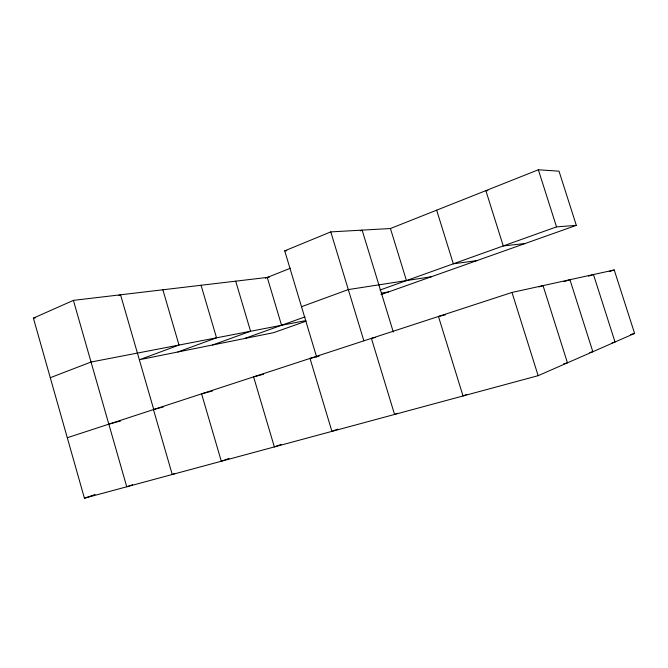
<?xml version="1.0" encoding="UTF-8"?>
<svg xmlns="http://www.w3.org/2000/svg" width="668" height="668" viewBox="0 0 668 668"><rect width="100%" height="100%" fill="white"/><g stroke="black" fill="none" stroke-linecap="round" stroke-linejoin="round"><path stroke-width="1" d="M67.293 437.732L511.997 292.442L614.226 269.981L634.6 333.432L538.141 375.675L84.427 498.211L33.4 318.127L73.397 300.375L269.321 277.187M118.67 295.607L120.549 294.797L153.824 409.81M316.64 357.046L284.718 250.842L330.777 231.896L390.438 228.523L538.358 169.789L559.007 171.167L576.325 225.366L380.96 294.621M466.823 394.404L463.024 395.965L438.459 316.465L445.406 314.828M360.227 230.894L362.131 230.126L393.318 332.088M265.33 278.197L290.48 268.21M397.435 413.325L394.563 414.452L371.408 338.375L375.383 337.398M50.284 377.704L91.04 362.031L305.852 320.59M337.741 429.148L331.912 431.378L310.019 358.432L319.045 356.136M281.178 444.379L274.356 446.917L253.606 376.861L263.609 374.264M177.847 351.978L216.541 337.816L201.06 285.269M301.51 306.712L348.304 289.578L431.486 276.711M229.032 458.432L221.308 461.246L201.586 393.853L212.457 390.98M212.658 344.964L250.567 331.253L235.695 281.17M244.455 338.551L305.101 316.849M379.992 290.046L556.536 226.878L576.325 225.366M175.166 473.453L172.244 474.497L153.465 409.576L163.393 406.912M305.977 321.199L273.604 332.672L139.562 359.701L179.007 345.055L162.867 289.787M132.581 484.717L126.745 486.788L73.397 300.375M84.427 498.211L95.081 494.487M539.101 286.898L543.042 285.62L567.458 362.841L563.45 363.935M563.984 281.637L569.938 279.708L592.842 351.719L589.861 352.545M588.525 276.135L593.468 274.54L615.036 341.999L612.063 342.826M609.274 271.567L614.226 269.981M630.634 334.543L634.6 333.432M108.826 424.163L120.708 420.94M381.578 293.093L388.667 291.891M476.868 260.62L453.33 263.81L436.655 210.169M33.4 318.127L35.429 317.859M525.056 243.536L503.255 245.941L485.861 190.631L487.916 190.664M284.718 250.842L286.764 250.684M538.358 169.789L556.536 226.878M511.997 292.442L538.141 375.675M390.438 228.523L406.453 280.585M330.777 231.896L363.868 340.797M267.258 277.437L281.554 325.274"/></g></svg>
